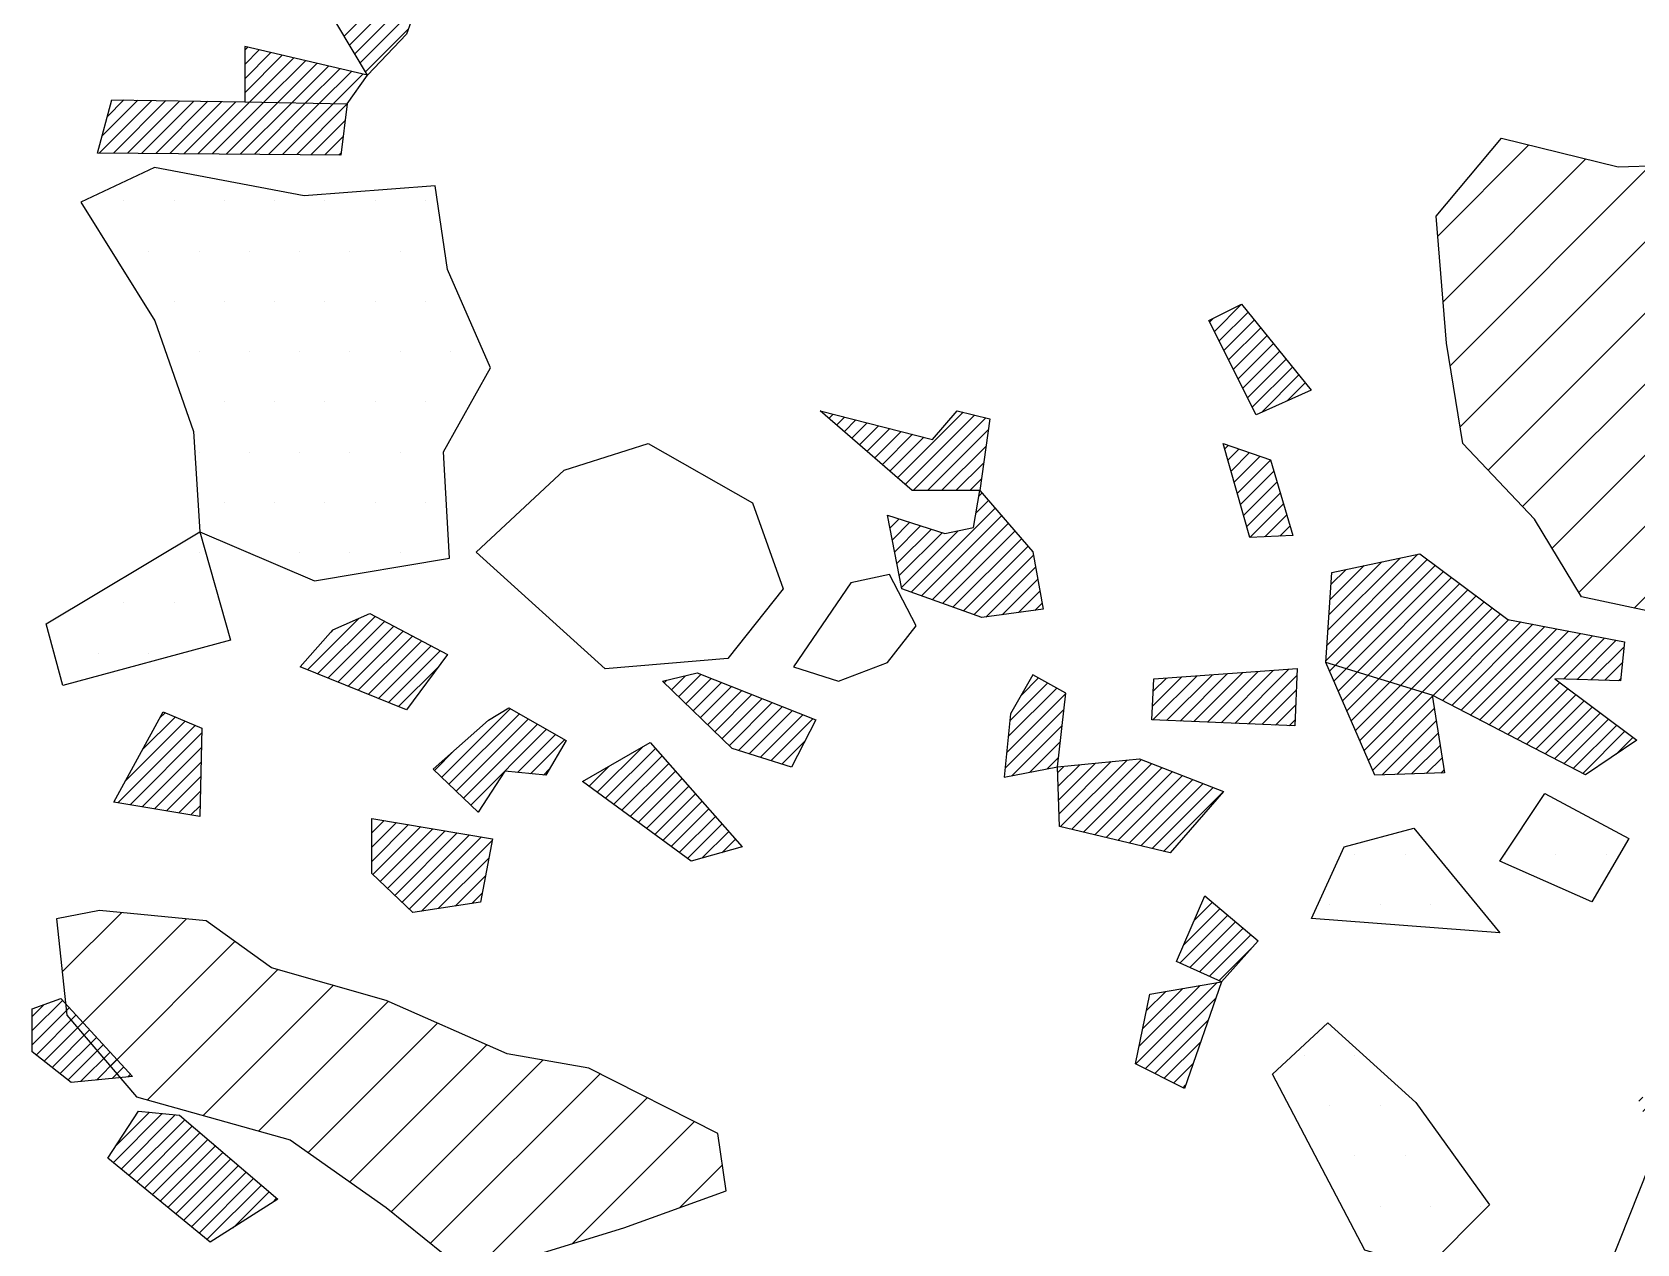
# Model space of a CAD drawing. Header units: metres. Extents: x -8.54 to -4.9, y -14.63 to -11.99.
# Drawn here: x -7.5666 to -7.1674, y -13.3719 to -13.0706 of the extents above; entities that cross this region are included whole.
import ezdxf

# ---------------------------------------------------------------- set-up
doc = ezdxf.new("R2010")
doc.units = ezdxf.units.M
doc.header["$LTSCALE"] = 25
doc.header["$MEASUREMENT"] = 0
doc.layers.get('0').update_dxf_attribs({"linetype": 'CONTINUOUS'})
for name, color, linetype in [('FEUER', 1, 'CONTINUOUS'), ('KNOCHEN', 2, 'CONTINUOUS'), ('KNOCHENSCHRAFF', 2, 'CONTINUOUS'), ('STEINE', 4, 'CONTINUOUS'), ('STEINESCHRAFF', 4, 'CONTINUOUS'), ('TPROFIL', 3, 'CONTINUOUS')]:
    doc.layers.add(name, color=color, linetype=linetype)

# ---------------------------------------------------------------- blocks, each defined once
blk = doc.blocks.new('*X9')
at = {"color": 0}
for p, q in [((-751.367, -1307.507), (-751.292, -1307.431)), ((-751.367, -1307.86), (-751.005, -1307.498)), ((-751.367, -1308.214), (-750.718, -1307.565)), ((-751.367, -1308.567), (-750.432, -1307.632)), ((-751.237, -1308.791), (-750.145, -1307.699)), ((-750.891, -1308.798), (-749.858, -1307.766)), ((-750.544, -1308.805), (-749.572, -1307.832)), ((-750.197, -1308.812), (-749.285, -1307.899)), ((-749.851, -1308.818), (-748.998, -1307.966)), ((-749.504, -1308.825), (-748.711, -1308.033)), ((-749.157, -1308.832), (-748.425, -1308.1)), ((-754.984, -1310.063), (-753.675, -1308.754)), ((-754.92, -1309.646), (-754.023, -1308.749)), ((-754.79, -1309.162), (-754.372, -1308.743)), ((-754.634, -1310.066), (-753.327, -1308.759)), ((-754.283, -1310.069), (-752.978, -1308.764)), ((-753.932, -1310.072), (-752.63, -1308.77)), ((-753.581, -1310.074), (-752.282, -1308.775)), ((-753.231, -1310.077), (-751.933, -1308.78)), ((-752.88, -1310.08), (-751.585, -1308.785)), ((-752.529, -1310.083), (-751.237, -1308.791)), ((-752.179, -1310.086), (-750.891, -1308.798)), ((-751.828, -1310.089), (-750.544, -1308.805)), ((-751.477, -1310.091), (-750.197, -1308.812)), ((-751.126, -1310.094), (-749.851, -1308.818)), ((-750.776, -1310.097), (-749.504, -1308.825)), ((-750.425, -1310.1), (-749.157, -1308.832)), ((-750.074, -1310.103), (-748.823, -1308.851)), ((-749.724, -1310.106), (-748.871, -1309.253)), ((-749.373, -1310.108), (-748.919, -1309.654)), ((-749.022, -1310.111), (-748.967, -1310.056))]:
    blk.add_line(p, q, dxfattribs=at)
blk = doc.blocks.new('*X12')
at = {"color": 0}
for p, q in [((-748.895, -1307.155), (-746.496, -1304.756)), ((-748.762, -1307.376), (-746.696, -1305.31)), ((-748.629, -1307.597), (-746.896, -1305.864)), ((-748.497, -1307.818), (-747.096, -1306.417)), ((-748.364, -1308.039), (-747.296, -1306.971)), ((-749.805, -1322.915), (-748.527, -1321.637)), ((-749.553, -1323.017), (-748.123, -1321.587)), ((-749.301, -1323.118), (-747.892, -1321.709)), ((-749.218, -1321.974), (-749.163, -1321.92)), ((-749.049, -1323.22), (-747.66, -1321.831)), ((-748.797, -1323.322), (-747.428, -1321.953)), ((-748.545, -1323.423), (-747.197, -1322.074)), ((-748.293, -1323.525), (-746.965, -1322.196)), ((-748.042, -1323.626), (-746.733, -1322.318)), ((-747.79, -1323.728), (-746.502, -1322.44)), ((-747.538, -1323.83), (-746.548, -1322.841)), ((-753.485, -1324.12), (-753.348, -1323.984)), ((-746.467, -1325.587), (-744.758, -1323.878)), ((-746.286, -1325.76), (-744.533, -1324.007)), ((-754.523, -1326.219), (-752.602, -1324.298)), ((-754.332, -1325.674), (-752.851, -1324.193)), ((-753.908, -1324.897), (-753.1, -1324.088)), ((-746.105, -1325.932), (-744.308, -1324.135)), ((-745.924, -1326.105), (-744.083, -1324.264)), ((-745.743, -1326.278), (-743.858, -1324.392)), ((-754.22, -1326.27), (-752.434, -1324.483)), ((-753.917, -1326.32), (-752.442, -1324.845)), ((-744.58, -1325.468), (-743.633, -1324.521)), ((-744.258, -1325.5), (-743.408, -1324.65)), ((-753.614, -1326.37), (-752.451, -1325.207)), ((-746.648, -1325.414), (-746.149, -1324.916)), ((-753.311, -1326.421), (-752.459, -1325.569)), ((-743.937, -1325.532), (-743.784, -1325.379)), ((-753.008, -1326.471), (-752.467, -1325.931)), ((-752.705, -1326.522), (-752.476, -1326.293)), ((-745.562, -1326.45), (-745.539, -1326.427)), ((-748.205, -1326.618), (-748.196, -1326.61)), ((-748.205, -1326.971), (-747.894, -1326.661)), ((-748.204, -1327.325), (-747.592, -1326.712)), ((-748.204, -1327.678), (-747.289, -1326.763)), ((-748.179, -1328.007), (-746.987, -1326.814)), ((-747.998, -1328.179), (-746.684, -1326.866)), ((-747.817, -1328.351), (-746.382, -1326.917)), ((-747.635, -1328.523), (-746.08, -1326.968)), ((-747.454, -1328.696), (-745.777, -1327.019)), ((-747.272, -1328.868), (-745.475, -1327.07)), ((-746.968, -1328.917), (-745.208, -1327.157)), ((-746.552, -1328.854), (-745.293, -1327.595)), ((-746.135, -1328.791), (-745.378, -1328.034)), ((-745.718, -1328.727), (-745.462, -1328.472)), ((-756.655, -1331.887), (-755.903, -1331.134)), ((-756.655, -1331.533), (-756.364, -1331.242)), ((-756.655, -1332.24), (-755.733, -1331.318)), ((-756.555, -1332.494), (-755.564, -1331.502)), ((-756.358, -1332.65), (-755.394, -1331.686)), ((-756.16, -1332.806), (-755.225, -1331.87)), ((-755.963, -1332.962), (-755.055, -1332.054)), ((-755.765, -1333.118), (-754.886, -1332.238)), ((-755.449, -1333.155), (-754.716, -1332.422)), ((-755.056, -1333.116), (-754.546, -1332.606)), ((-754.663, -1333.076), (-754.377, -1332.79)), ((-754.27, -1333.037), (-754.207, -1332.974)), ((-754.637, -1335.172), (-753.416, -1333.95)), ((-754.562, -1334.743), (-753.737, -1333.918)), ((-754.443, -1335.331), (-753.094, -1333.982)), ((-754.248, -1335.49), (-752.86, -1334.102)), ((-754.054, -1335.649), (-752.67, -1334.265)), ((-753.86, -1335.809), (-752.479, -1334.428)), ((-753.665, -1335.968), (-752.288, -1334.591)), ((-753.471, -1336.127), (-752.097, -1334.753)), ((-753.277, -1336.286), (-751.907, -1334.916)), ((-753.083, -1336.446), (-751.716, -1335.079)), ((-752.888, -1336.605), (-751.525, -1335.242)), ((-752.694, -1336.764), (-751.334, -1335.405)), ((-752.5, -1336.923), (-751.144, -1335.568)), ((-752.305, -1337.083), (-750.953, -1335.73)), ((-751.658, -1336.789), (-750.762, -1335.893)), ((-750.685, -1336.169), (-750.572, -1336.056))]:
    blk.add_line(p, q, dxfattribs=at)
blk = doc.blocks.new('*X17')
at = {"color": 0}
for p, q in [((-727.248, -1314.5), (-726.57, -1313.822)), ((-727.13, -1314.736), (-726.411, -1314.017)), ((-727.366, -1314.265), (-727.278, -1314.176)), ((-727.012, -1314.972), (-726.253, -1314.212)), ((-726.894, -1315.207), (-726.095, -1314.407)), ((-726.776, -1315.443), (-725.936, -1314.603)), ((-726.658, -1315.678), (-725.778, -1314.798)), ((-726.541, -1315.914), (-725.62, -1314.993)), ((-726.423, -1316.15), (-725.462, -1315.189)), ((-726.305, -1316.385), (-725.304, -1315.384)), ((-726.077, -1316.511), (-725.145, -1315.579)), ((-725.44, -1316.228), (-724.987, -1315.775)), ((-737.026, -1316.5), (-737.01, -1316.484)), ((-736.836, -1316.664), (-736.729, -1316.556)), ((-736.647, -1316.828), (-736.447, -1316.628)), ((-736.457, -1316.992), (-736.165, -1316.699)), ((-736.268, -1317.156), (-735.883, -1316.771)), ((-736.078, -1317.32), (-735.601, -1316.843)), ((-735.131, -1318.141), (-733.499, -1316.508)), ((-734.942, -1318.305), (-733.216, -1316.579)), ((-734.741, -1318.458), (-732.933, -1316.65)), ((-735.889, -1317.484), (-735.319, -1316.914)), ((-735.7, -1317.648), (-735.037, -1316.986)), ((-735.51, -1317.813), (-734.755, -1317.058)), ((-735.321, -1317.977), (-734.473, -1317.129)), ((-734.387, -1318.458), (-732.868, -1316.939)), ((-734.034, -1318.457), (-732.927, -1317.351)), ((-726.987, -1317.422), (-726.895, -1317.33)), ((-726.909, -1317.697), (-726.633, -1317.421)), ((-726.831, -1317.973), (-726.371, -1317.512)), ((-726.753, -1318.248), (-726.108, -1317.603)), ((-733.68, -1318.457), (-732.986, -1317.763)), ((-726.675, -1318.524), (-725.852, -1317.701)), ((-726.598, -1318.799), (-725.771, -1317.973)), ((-733.326, -1318.457), (-733.045, -1318.176)), ((-726.52, -1319.075), (-725.69, -1318.246)), ((-726.442, -1319.351), (-725.609, -1318.518)), ((-726.364, -1319.626), (-725.528, -1318.79)), ((-725.992, -1319.608), (-725.447, -1319.063)), ((-725.621, -1319.591), (-725.366, -1319.335))]:
    blk.add_line(p, q, dxfattribs=at)
blk = doc.blocks.new('*X18')
at = {"color": 0}
for p, q in [((-733.178, -1319.016), (-732.869, -1318.707)), ((-733.107, -1318.592), (-733.033, -1318.517)), ((-735.372, -1319.089), (-735.358, -1319.075)), ((-735.314, -1319.385), (-735.09, -1319.161)), ((-735.257, -1319.681), (-734.823, -1319.246)), ((-734.792, -1320.983), (-732.704, -1318.896)), ((-734.532, -1321.077), (-732.54, -1319.085)), ((-734.271, -1321.17), (-732.376, -1319.275)), ((-735.199, -1319.977), (-734.555, -1319.332)), ((-735.142, -1320.272), (-734.287, -1319.418)), ((-735.084, -1320.568), (-734.02, -1319.504)), ((-735.026, -1320.864), (-733.617, -1319.455)), ((-734.011, -1321.263), (-732.212, -1319.464)), ((-733.751, -1321.357), (-732.048, -1319.653)), ((-733.491, -1321.45), (-731.883, -1319.843)), ((-733.23, -1321.543), (-731.747, -1320.06)), ((-732.934, -1321.601), (-731.693, -1320.36)), ((-732.526, -1321.546), (-731.64, -1320.66)), ((-732.118, -1321.492), (-731.586, -1320.96)), ((-731.71, -1321.437), (-731.533, -1321.26)), ((-740.933, -1323.236), (-740.867, -1323.169)), ((-740.754, -1323.41), (-740.404, -1323.06)), ((-740.574, -1323.584), (-740.018, -1323.027)), ((-740.395, -1323.758), (-739.765, -1323.128)), ((-740.215, -1323.932), (-739.511, -1323.228)), ((-732.337, -1324.185), (-731.396, -1323.244)), ((-732.055, -1323.55), (-731.622, -1323.117)), ((-728.789, -1323.82), (-728.06, -1323.09)), ((-728.776, -1324.16), (-727.679, -1323.063)), ((-728.771, -1323.448), (-728.441, -1323.118)), ((-728.437, -1324.174), (-727.298, -1323.036)), ((-728.098, -1324.189), (-726.917, -1323.008)), ((-727.759, -1324.203), (-726.536, -1322.981)), ((-727.419, -1324.218), (-726.156, -1322.954)), ((-727.08, -1324.232), (-725.775, -1322.926)), ((-726.741, -1324.246), (-725.394, -1322.899)), ((-726.402, -1324.261), (-725.198, -1323.056)), ((-740.036, -1324.106), (-739.258, -1323.328)), ((-739.857, -1324.28), (-739.005, -1323.429)), ((-739.677, -1324.454), (-738.752, -1323.529)), ((-739.498, -1324.628), (-738.498, -1323.629)), ((-732.412, -1324.968), (-730.945, -1323.501)), ((-732.374, -1324.576), (-731.169, -1323.371)), ((-726.063, -1324.275), (-725.211, -1323.423)), ((-739.318, -1324.803), (-738.245, -1323.73)), ((-739.086, -1324.924), (-737.992, -1323.83)), ((-738.816, -1325.007), (-737.739, -1323.93)), ((-738.546, -1325.091), (-737.486, -1324.031)), ((-732.45, -1325.359), (-730.989, -1323.898)), ((-725.724, -1324.29), (-725.224, -1323.789)), ((-738.276, -1325.175), (-737.232, -1324.131)), ((-732.287, -1325.55), (-731.033, -1324.296)), ((-725.385, -1324.304), (-725.237, -1324.156)), ((-742.596, -1325.959), (-741.466, -1324.829)), ((-742.392, -1326.108), (-741.152, -1324.868)), ((-738.006, -1325.258), (-737.426, -1324.678)), ((-731.849, -1325.465), (-731.077, -1324.694)), ((-742.188, -1326.258), (-740.986, -1325.056)), ((-741.984, -1326.408), (-740.82, -1325.244)), ((-731.411, -1325.381), (-731.122, -1325.091)), ((-731.119, -1326.15), (-730.205, -1325.236)), ((-731.108, -1326.492), (-729.812, -1325.196)), ((-731.075, -1326.812), (-729.419, -1325.157)), ((-730.79, -1326.881), (-729.056, -1325.147)), ((-730.505, -1326.949), (-728.802, -1325.247)), ((-742.799, -1325.809), (-742.3, -1325.31)), ((-741.781, -1326.558), (-740.654, -1325.432)), ((-741.577, -1326.708), (-740.489, -1325.619)), ((-731.143, -1325.467), (-730.991, -1325.315)), ((-731.131, -1325.808), (-730.598, -1325.275)), ((-730.22, -1327.018), (-728.548, -1325.346)), ((-729.935, -1327.086), (-728.293, -1325.445)), ((-729.65, -1327.155), (-728.039, -1325.544)), ((-729.365, -1327.223), (-727.785, -1325.643)), ((-741.373, -1326.858), (-740.323, -1325.807)), ((-741.169, -1327.007), (-740.157, -1325.995)), ((-729.079, -1327.292), (-727.53, -1325.743)), ((-728.794, -1327.36), (-727.276, -1325.842)), ((-728.509, -1327.429), (-727.043, -1325.962)), ((-740.966, -1327.157), (-739.991, -1326.183)), ((-740.762, -1327.307), (-739.825, -1326.371)), ((-740.558, -1327.457), (-739.66, -1326.558)), ((-740.355, -1327.607), (-739.494, -1326.746)), ((-739.995, -1327.601), (-739.328, -1326.934)), ((-739.503, -1327.463), (-739.162, -1327.122)), ((-739.012, -1327.325), (-738.997, -1327.309)), ((-728.018, -1329.766), (-727.106, -1328.854)), ((-727.744, -1329.138), (-727.298, -1328.692)), ((-728.105, -1330.207), (-726.915, -1329.016)), ((-727.862, -1330.317), (-726.723, -1329.178)), ((-727.619, -1330.427), (-726.531, -1329.34)), ((-727.376, -1330.538), (-726.34, -1329.502)), ((-727.133, -1330.648), (-726.299, -1329.814)), ((-729.202, -1332.717), (-727.178, -1330.693)), ((-729.123, -1332.285), (-727.604, -1330.767)), ((-729.032, -1331.84), (-728.031, -1330.84)), ((-728.966, -1332.835), (-727.214, -1331.083)), ((-728.94, -1331.395), (-728.458, -1330.913)), ((-728.73, -1332.953), (-727.401, -1331.624)), ((-728.494, -1333.071), (-727.588, -1332.164)), ((-728.259, -1333.188), (-727.775, -1332.705)), ((-728.023, -1333.306), (-727.962, -1333.245))]:
    blk.add_line(p, q, dxfattribs=at)
blk = doc.blocks.new('*X19')
at = {"color": 0}
for p, q in [((-724.45, -1322.309), (-722.183, -1320.042)), ((-698.249, -1321.917), (-696.402, -1320.071)), ((-698.006, -1321.321), (-696.472, -1319.786)), ((-724.476, -1322.688), (-721.955, -1320.168)), ((-724.424, -1321.93), (-722.63, -1320.136)), ((-724.399, -1321.55), (-723.078, -1320.229)), ((-724.373, -1321.171), (-723.525, -1320.323)), ((-724.347, -1320.792), (-723.972, -1320.417)), ((-724.239, -1322.805), (-721.753, -1320.318)), ((-723.969, -1322.888), (-721.55, -1320.469)), ((-698.294, -1322.316), (-696.333, -1320.355)), ((-723.698, -1322.971), (-721.347, -1320.62)), ((-723.428, -1323.054), (-721.144, -1320.771)), ((-698.276, -1322.651), (-696.264, -1320.639)), ((-697.764, -1320.725), (-697.667, -1320.628)), ((-723.158, -1323.138), (-720.942, -1320.922)), ((-722.887, -1323.221), (-720.739, -1321.072)), ((-722.617, -1323.304), (-720.536, -1321.223)), ((-698.258, -1322.986), (-696.195, -1320.923)), ((-698.239, -1323.322), (-696.125, -1321.208)), ((-722.346, -1323.387), (-720.333, -1321.374)), ((-722.076, -1323.47), (-720.13, -1321.525)), ((-721.809, -1323.557), (-719.919, -1321.666)), ((-698.221, -1323.657), (-696.056, -1321.492)), ((-698.189, -1323.978), (-695.878, -1321.667)), ((-721.576, -1323.678), (-719.622, -1321.724)), ((-721.344, -1323.799), (-719.326, -1321.781)), ((-721.111, -1323.919), (-719.029, -1321.838)), ((-720.878, -1324.04), (-718.733, -1321.895)), ((-720.646, -1324.161), (-718.436, -1321.952)), ((-720.413, -1324.282), (-718.14, -1322.009)), ((-720.18, -1324.403), (-717.844, -1322.066)), ((-698.071, -1324.214), (-695.556, -1321.699)), ((-697.953, -1324.45), (-695.235, -1321.732)), ((-697.835, -1324.685), (-694.913, -1321.764)), ((-697.717, -1324.921), (-694.592, -1321.796)), ((-697.599, -1325.157), (-694.471, -1322.029)), ((-718.567, -1323.144), (-717.547, -1322.123)), ((-718.224, -1323.154), (-717.251, -1322.18)), ((-717.881, -1323.165), (-717.058, -1322.341)), ((-697.482, -1325.392), (-694.445, -1322.356)), ((-724.384, -1322.949), (-724.239, -1322.805)), ((-717.538, -1323.175), (-717.099, -1322.736)), ((-697.364, -1325.628), (-694.419, -1322.683)), ((-724.276, -1323.196), (-723.969, -1322.888)), ((-724.169, -1323.442), (-723.698, -1322.971)), ((-724.061, -1323.688), (-723.428, -1323.054)), ((-723.954, -1323.934), (-723.158, -1323.138)), ((-723.846, -1324.18), (-722.887, -1323.221)), ((-719.948, -1324.524), (-718.653, -1323.229)), ((-717.195, -1323.186), (-717.141, -1323.131)), ((-695.054, -1323.672), (-694.392, -1323.01)), ((-723.739, -1324.426), (-722.617, -1323.304)), ((-723.631, -1324.672), (-722.346, -1323.387)), ((-723.524, -1324.918), (-722.076, -1323.47)), ((-723.416, -1325.164), (-721.826, -1323.574)), ((-719.715, -1324.645), (-718.451, -1323.381)), ((-719.482, -1324.766), (-718.249, -1323.532)), ((-723.309, -1325.41), (-721.778, -1323.879)), ((-719.25, -1324.887), (-718.047, -1323.684)), ((-719.017, -1325.007), (-717.845, -1323.835)), ((-718.784, -1325.128), (-717.643, -1323.987)), ((-697.268, -1325.886), (-695.305, -1323.923)), ((-723.071, -1325.526), (-721.73, -1324.185)), ((-718.552, -1325.249), (-717.44, -1324.138)), ((-718.319, -1325.37), (-717.238, -1324.29)), ((-718.086, -1325.491), (-717.036, -1324.441)), ((-697.211, -1326.183), (-695.334, -1324.305)), ((-722.707, -1325.515), (-721.681, -1324.49)), ((-722.342, -1325.504), (-721.633, -1324.795)), ((-717.261, -1325.019), (-716.834, -1324.592)), ((-697.155, -1326.48), (-695.362, -1324.687)), ((-721.978, -1325.494), (-721.585, -1325.1)), ((-697.098, -1326.777), (-695.39, -1325.069)), ((-721.614, -1325.483), (-721.537, -1325.406)), ((-696.648, -1326.68), (-695.396, -1325.428)), ((-696.076, -1326.461), (-695.377, -1325.763)), ((-714.189, -1327.957), (-712.646, -1326.415)), ((-713.992, -1327.407), (-712.913, -1326.328)), ((-695.503, -1326.242), (-695.358, -1326.098)), ((-713.939, -1328.062), (-712.38, -1326.502)), ((-713.69, -1328.166), (-712.114, -1326.589)), ((-713.441, -1328.27), (-711.847, -1326.677)), ((-713.191, -1328.374), (-711.581, -1326.764)), ((-712.942, -1328.478), (-711.315, -1326.851)), ((-712.692, -1328.582), (-711.048, -1326.938)), ((-712.443, -1328.686), (-710.782, -1327.026)), ((-712.193, -1328.791), (-710.516, -1327.113)), ((-711.944, -1328.895), (-710.249, -1327.2)), ((-711.695, -1328.999), (-709.983, -1327.287)), ((-711.445, -1329.103), (-710.222, -1327.88)), ((-711.196, -1329.207), (-710.634, -1328.645)), ((-713.327, -1329.571), (-713.313, -1329.557)), ((-713.366, -1330.317), (-712.825, -1329.776)), ((-713.347, -1329.944), (-713.069, -1329.666)), ((-713.277, -1330.581), (-712.581, -1329.886)), ((-713.061, -1330.719), (-712.338, -1329.995)), ((-712.845, -1330.856), (-712.094, -1330.105)), ((-712.629, -1330.994), (-711.85, -1330.215)), ((-712.413, -1331.131), (-711.606, -1330.324)), ((-712.197, -1331.269), (-711.362, -1330.434)), ((-711.981, -1331.406), (-711.118, -1330.544)), ((-711.764, -1331.544), (-710.874, -1330.653)), ((-711.245, -1331.377), (-710.63, -1330.763)), ((-692.744, -1330.908), (-692.632, -1330.796)), ((-710.584, -1331.071), (-710.386, -1330.873)), ((-693.216, -1332.794), (-691.63, -1331.208)), ((-693.159, -1332.383), (-691.88, -1331.105)), ((-693.02, -1331.891), (-692.131, -1331.002)), ((-692.882, -1331.4), (-692.382, -1330.899)), ((-705.575, -1332.072), (-705.102, -1331.599)), ((-693.439, -1334.431), (-690.627, -1331.619)), ((-693.383, -1334.022), (-690.878, -1331.516)), ((-693.328, -1333.613), (-691.128, -1331.413)), ((-693.272, -1333.204), (-691.379, -1331.311)), ((-705.729, -1332.933), (-704.652, -1331.856)), ((-705.707, -1332.558), (-704.814, -1331.664)), ((-705.57, -1333.128), (-704.49, -1332.047)), ((-693.352, -1334.698), (-690.376, -1331.722)), ((-693.12, -1334.82), (-690.125, -1331.825)), ((-692.889, -1334.942), (-689.875, -1331.928)), ((-705.412, -1333.323), (-704.328, -1332.239)), ((-705.253, -1333.518), (-704.166, -1332.43)), ((-705.422, -1334.393), (-703.841, -1332.813)), ((-705.177, -1333.795), (-704.004, -1332.621)), ((-692.658, -1335.064), (-690.078, -1332.485)), ((-705.553, -1334.878), (-703.679, -1333.004)), ((-705.455, -1335.134), (-703.517, -1333.196)), ((-691.71, -1334.47), (-690.325, -1333.085)), ((-716.691, -1333.642), (-716.592, -1333.543)), ((-716.593, -1333.897), (-716.281, -1333.585)), ((-716.495, -1334.153), (-715.969, -1333.627)), ((-705.358, -1335.39), (-703.355, -1333.387)), ((-705.26, -1335.646), (-703.154, -1333.54)), ((-705.122, -1335.861), (-702.866, -1333.605)), ((-716.398, -1334.409), (-715.658, -1333.669)), ((-716.3, -1334.665), (-715.346, -1333.711)), ((-716.202, -1334.921), (-715.034, -1333.753)), ((-716.104, -1335.176), (-714.793, -1333.865)), ((-704.76, -1335.853), (-702.578, -1333.67)), ((-704.399, -1335.845), (-702.289, -1333.736)), ((-704.037, -1335.837), (-702.001, -1333.801)), ((-703.675, -1335.829), (-701.713, -1333.867)), ((-703.314, -1335.821), (-701.425, -1333.932)), ((-702.952, -1335.813), (-701.137, -1333.997)), ((-716.007, -1335.432), (-714.649, -1334.075)), ((-715.909, -1335.688), (-714.506, -1334.285)), ((-702.609, -1335.823), (-700.849, -1334.063)), ((-702.274, -1335.842), (-700.561, -1334.128)), ((-701.939, -1335.861), (-700.272, -1334.194)), ((-701.605, -1335.879), (-699.984, -1334.259)), ((-701.27, -1335.898), (-699.695, -1334.324)), ((-700.935, -1335.917), (-699.406, -1334.388)), ((-700.6, -1335.936), (-699.117, -1334.452)), ((-715.811, -1335.944), (-714.362, -1334.495)), ((-715.713, -1336.2), (-714.219, -1334.705)), ((-700.265, -1335.954), (-698.827, -1334.516)), ((-699.931, -1335.973), (-698.538, -1334.58)), ((-699.596, -1335.992), (-698.249, -1334.645)), ((-699.261, -1336.011), (-697.959, -1334.709)), ((-698.926, -1336.029), (-697.67, -1334.773)), ((-698.591, -1336.048), (-697.38, -1334.837)), ((-696.917, -1336.142), (-695.624, -1334.849)), ((-698.257, -1336.067), (-697.091, -1334.901)), ((-697.922, -1336.086), (-696.802, -1334.966)), ((-697.587, -1336.104), (-696.512, -1335.03)), ((-697.252, -1336.123), (-696.223, -1335.094)), ((-696.583, -1336.161), (-695.605, -1335.183)), ((-696.248, -1336.18), (-695.605, -1335.537)), ((-695.913, -1336.198), (-695.605, -1335.89))]:
    blk.add_line(p, q, dxfattribs=at)
blk = doc.blocks.new('*X30')
at = {"color": 0}
for p, q in [((-721.693, -1312.127), (-719.427, -1309.862)), ((-721.56, -1313.762), (-718.008, -1310.21)), ((-721.384, -1315.354), (-716.412, -1310.381)), ((-721.136, -1316.873), (-714.583, -1310.321)), ((-720.441, -1317.946), (-713.799, -1311.304)), ((-719.581, -1318.854), (-712.838, -1312.111)), ((-718.848, -1319.889), (-711.666, -1312.707)), ((-718.181, -1320.99), (-710.654, -1313.462)), ((-716.804, -1321.381), (-710.442, -1315.019))]:
    blk.add_line(p, q, dxfattribs=at)
blk = doc.blocks.new('*X31')
at = {"color": 0}
for p, q in [((-755.904, -1330.428), (-754.43, -1328.954)), ((-755.522, -1331.814), (-752.817, -1329.109)), ((-754.709, -1332.769), (-751.611, -1329.671)), ((-753.784, -1333.611), (-750.543, -1330.37)), ((-752.402, -1333.998), (-749.168, -1330.763)), ((-751.021, -1334.384), (-747.798, -1331.161)), ((-749.788, -1334.919), (-746.571, -1331.702)), ((-748.749, -1335.648), (-745.343, -1332.242)), ((-747.719, -1336.385), (-743.952, -1332.618)), ((-746.742, -1337.176), (-742.526, -1332.96)), ((-745.585, -1337.787), (-741.354, -1333.556)), ((-743.21, -1337.18), (-740.181, -1334.151)), ((-740.553, -1336.29), (-739.486, -1335.224))]:
    blk.add_line(p, q, dxfattribs=at)
blk = doc.blocks.new('*X36')
at = {"color": 0}
for p, q in [((-754.375, -1311.25), (-754.375, -1311.25)), ((-753.125, -1311.25), (-753.125, -1311.25)), ((-751.875, -1311.25), (-751.875, -1311.25)), ((-750.625, -1311.25), (-750.625, -1311.25)), ((-749.375, -1311.25), (-749.375, -1311.25)), ((-748.125, -1311.25), (-748.125, -1311.25)), ((-746.875, -1311.25), (-746.875, -1311.25)), ((-753.75, -1312.5), (-753.75, -1312.5)), ((-752.5, -1312.5), (-752.5, -1312.5)), ((-751.25, -1312.5), (-751.25, -1312.5)), ((-750, -1312.5), (-750, -1312.5)), ((-748.75, -1312.5), (-748.75, -1312.5)), ((-747.5, -1312.5), (-747.5, -1312.5)), ((-753.125, -1313.75), (-753.125, -1313.75)), ((-751.875, -1313.75), (-751.875, -1313.75)), ((-750.625, -1313.75), (-750.625, -1313.75)), ((-749.375, -1313.75), (-749.375, -1313.75)), ((-748.125, -1313.75), (-748.125, -1313.75)), ((-746.875, -1313.75), (-746.875, -1313.75)), ((-752.5, -1315), (-752.5, -1315)), ((-751.25, -1315), (-751.25, -1315)), ((-750, -1315), (-750, -1315)), ((-748.75, -1315), (-748.75, -1315)), ((-747.5, -1315), (-747.5, -1315)), ((-746.25, -1315), (-746.25, -1315)), ((-751.875, -1316.25), (-751.875, -1316.25)), ((-750.625, -1316.25), (-750.625, -1316.25)), ((-749.375, -1316.25), (-749.375, -1316.25)), ((-748.125, -1316.25), (-748.125, -1316.25)), ((-746.875, -1316.25), (-746.875, -1316.25)), ((-752.5, -1317.5), (-752.5, -1317.5)), ((-751.25, -1317.5), (-751.25, -1317.5)), ((-750, -1317.5), (-750, -1317.5)), ((-748.75, -1317.5), (-748.75, -1317.5)), ((-747.5, -1317.5), (-747.5, -1317.5)), ((-751.875, -1318.75), (-751.875, -1318.75)), ((-750.625, -1318.75), (-750.625, -1318.75)), ((-749.375, -1318.75), (-749.375, -1318.75)), ((-748.125, -1318.75), (-748.125, -1318.75)), ((-746.875, -1318.75), (-746.875, -1318.75)), ((-752.5, -1320), (-752.5, -1320)), ((-751.25, -1320), (-751.25, -1320)), ((-750, -1320), (-750, -1320)), ((-748.75, -1320), (-748.75, -1320)), ((-747.5, -1320), (-747.5, -1320)), ((-754.375, -1321.25), (-754.375, -1321.25)), ((-753.125, -1321.25), (-753.125, -1321.25)), ((-755, -1322.5), (-755, -1322.5)), ((-753.75, -1322.5), (-753.75, -1322.5))]:
    blk.add_line(p, q, dxfattribs=at)
blk = doc.blocks.new('*X37')
at = {"color": 0}
for p, q in [((-723.75, -1327.5), (-723.75, -1327.5)), ((-722.5, -1327.5), (-722.5, -1327.5)), ((-720, -1327.5), (-720, -1327.5)), ((-718.75, -1327.5), (-718.75, -1327.5)), ((-717.5, -1327.5), (-717.5, -1327.5)), ((-724.375, -1328.75), (-724.375, -1328.75)), ((-723.125, -1328.75), (-723.125, -1328.75)), ((-721.875, -1328.75), (-721.875, -1328.75)), ((-725, -1332.5), (-725, -1332.5)), ((-723.75, -1332.5), (-723.75, -1332.5)), ((-724.375, -1333.75), (-724.375, -1333.75)), ((-723.125, -1333.75), (-723.125, -1333.75)), ((-723.75, -1335), (-723.75, -1335)), ((-722.5, -1335), (-722.5, -1335)), ((-723.125, -1336.25), (-723.125, -1336.25)), ((-721.875, -1336.25), (-721.875, -1336.25)), ((-720.625, -1336.25), (-720.625, -1336.25))]:
    blk.add_line(p, q, dxfattribs=at)

msp = doc.modelspace()

# ---------------------------------------------------------------- linework, layer by layer
at = {"layer": 'KNOCHEN'}
for points in [[(-7.49076, -13.06853), (-7.49891, -13.06497), (-7.49433, -13.04664), (-7.48415, -13.03543), (-7.4648, -13.04714), (-7.47345, -13.07107), (-7.48312, -13.08126), (-7.49076, -13.06853)], [(-7.48312, -13.08126), (-7.51367, -13.07414), (-7.51367, -13.08789), (-7.48821, -13.08839), (-7.48312, -13.08126)], [(-7.48821, -13.08839), (-7.48973, -13.10112), (-7.55032, -13.10063), (-7.54676, -13.08739), (-7.51367, -13.08789)], [(-7.27384, -13.14229), (-7.26569, -13.13822), (-7.24837, -13.1596), (-7.26212, -13.16571), (-7.27384, -13.14229)], [(-7.37057, -13.16473), (-7.34256, -13.17185), (-7.33646, -13.16472), (-7.32831, -13.16675), (-7.33085, -13.18457), (-7.34765, -13.18458), (-7.37057, -13.16473)], [(-7.25855, -13.17691), (-7.25294, -13.19575), (-7.26364, -13.19626), (-7.27026, -13.17284), (-7.25855, -13.17691)], [(-7.35376, -13.19069), (-7.3395, -13.19527), (-7.33237, -13.19374), (-7.33085, -13.18457), (-7.31761, -13.19984), (-7.31506, -13.2141), (-7.33033, -13.21614), (-7.35019, -13.20902), (-7.35376, -13.19069)], [(-7.24479, -13.22732), (-7.24327, -13.20491), (-7.22137, -13.20032), (-7.19948, -13.21661), (-7.17045, -13.2222), (-7.17147, -13.23188), (-7.18776, -13.23137), (-7.16739, -13.24664), (-7.18012, -13.2553), (-7.21831, -13.23545), (-7.24479, -13.22732)], [(-7.48257, -13.21517), (-7.46322, -13.22535), (-7.4734, -13.2391), (-7.49988, -13.22841), (-7.49173, -13.21924), (-7.48257, -13.21517)], [(-7.21831, -13.23545), (-7.21525, -13.2548), (-7.23256, -13.25532), (-7.24479, -13.22732)], [(-7.4011, -13.22991), (-7.37157, -13.24161), (-7.37767, -13.25332), (-7.39244, -13.24875), (-7.40976, -13.23195), (-7.4011, -13.22991)], [(-7.31148, -13.2533), (-7.30945, -13.23497), (-7.3176, -13.23039), (-7.32319, -13.24007), (-7.32472, -13.25585), (-7.31148, -13.2533)], [(-7.25192, -13.22884), (-7.25242, -13.2431), (-7.28806, -13.24158), (-7.28756, -13.2314), (-7.25192, -13.22884)], [(-7.53399, -13.23962), (-7.52431, -13.24369), (-7.52482, -13.26559), (-7.5462, -13.26203), (-7.53399, -13.23962)], [(-7.44794, -13.23858), (-7.43368, -13.24672), (-7.43877, -13.25538), (-7.44895, -13.25436), (-7.45557, -13.26455), (-7.46678, -13.25386), (-7.45303, -13.24164), (-7.44794, -13.23858)], [(-7.41281, -13.24722), (-7.38989, -13.27318), (-7.40261, -13.27675), (-7.42961, -13.2569), (-7.41281, -13.24722)], [(-7.31148, -13.2533), (-7.29111, -13.25126), (-7.27024, -13.2594), (-7.28347, -13.27468), (-7.31097, -13.26807), (-7.31148, -13.2533)], [(-7.48205, -13.26608), (-7.452, -13.27117), (-7.45505, -13.28695), (-7.47186, -13.2895), (-7.48204, -13.27983), (-7.48205, -13.26608)], [(-7.27481, -13.28537), (-7.26157, -13.29657), (-7.27073, -13.30675), (-7.28193, -13.30166), (-7.27481, -13.28537)], [(-7.28855, -13.30981), (-7.27073, -13.30675), (-7.27989, -13.33323), (-7.29211, -13.32713), (-7.28855, -13.30981)], [(-7.55943, -13.31091), (-7.5416, -13.33026), (-7.55687, -13.33179), (-7.56655, -13.32415), (-7.56655, -13.31346), (-7.55943, -13.31091)]]:
    msp.add_lwpolyline(points, dxfattribs=at)
msp.add_lwpolyline([(-7.52989, -13.33993), (-7.50544, -13.3608), (-7.52224, -13.37149), (-7.5477, -13.35063), (-7.54007, -13.33891)], close=True, dxfattribs=at)
at = {"layer": 'STEINE'}
for points in [[(-7.21733, -13.11631), (-7.20104, -13.09696), (-7.17201, -13.10408), (-7.14096, -13.10305), (-7.13688, -13.11679), (-7.10683, -13.13206), (-7.10479, -13.14988), (-7.089, -13.16311), (-7.08696, -13.19621), (-7.08644, -13.21403), (-7.15976, -13.21558), (-7.18115, -13.211), (-7.19286, -13.19166), (-7.21069, -13.17282), (-7.21477, -13.14788), (-7.21733, -13.11631)], [(-7.46272, -13.20141), (-7.46425, -13.17494), (-7.45255, -13.15406), (-7.46325, -13.12962), (-7.46631, -13.10875), (-7.4989, -13.1113), (-7.53607, -13.10419), (-7.55439, -13.11285), (-7.53606, -13.14237), (-7.52637, -13.16987), (-7.52484, -13.19481), (-7.49632, -13.20703), (-7.46272, -13.20141)], [(-7.4561, -13.19988), (-7.43421, -13.17951), (-7.41334, -13.17289), (-7.38737, -13.18764), (-7.37972, -13.20903), (-7.39346, -13.22634), (-7.42401, -13.2289), (-7.4561, -13.19988)], [(-7.52484, -13.19481), (-7.51719, -13.2218), (-7.55894, -13.23301), (-7.56302, -13.21774), (-7.52484, -13.19481)], [(-7.34662, -13.21818), (-7.35325, -13.20545), (-7.36292, -13.20749), (-7.37717, -13.22837), (-7.36597, -13.23193), (-7.35375, -13.22735), (-7.34662, -13.21818)], [(-7.1903, -13.25989), (-7.16942, -13.27108), (-7.17858, -13.28687), (-7.20149, -13.27669), (-7.1903, -13.25989)], [(-7.24833, -13.29096), (-7.24019, -13.27314), (-7.22288, -13.26855), (-7.20149, -13.29451), (-7.24833, -13.29096)], [(-7.45095, -13.37758), (-7.41939, -13.3679), (-7.39393, -13.35873), (-7.39597, -13.34447), (-7.42806, -13.32819), (-7.44842, -13.32463), (-7.47847, -13.3114), (-7.50698, -13.30326), (-7.52328, -13.29155), (-7.54976, -13.28902), (-7.56045, -13.29106), (-7.5579, -13.31499), (-7.54058, -13.33535), (-7.50239, -13.34603), (-7.47845, -13.36282), (-7.45961, -13.37809), (-7.45095, -13.37758)], [(-7.24425, -13.31693), (-7.22235, -13.33678), (-7.20401, -13.36223), (-7.21979, -13.37802), (-7.23507, -13.37344), (-7.25799, -13.32966), (-7.24425, -13.31693)]]:
    msp.add_lwpolyline(points, dxfattribs=at)
at = {"layer": 'TPROFIL'}
msp.add_lwpolyline([(-7.3322, -13.7752), (-6.62246, -11.98884)], dxfattribs=at)

# ---------------------------------------------------------------- block references
at = {"layer": 'FEUER', "xscale": 0.01, "yscale": 0.01, "zscale": 0.01}
for name in ['*X30', '*X31']:
    msp.add_blockref(name, (0, 0), dxfattribs=at)
at = {"layer": 'KNOCHENSCHRAFF', "xscale": 0.01, "yscale": 0.01, "zscale": 0.01}
for name in ['*X17', '*X12', '*X9', '*X18', '*X19']:
    msp.add_blockref(name, (0, 0), dxfattribs=at)
at = {"layer": 'STEINESCHRAFF', "xscale": 0.01, "yscale": 0.01, "zscale": 0.01}
for name in ['*X36', '*X37']:
    msp.add_blockref(name, (0, 0), dxfattribs=at)

doc.saveas('drawing.dxf')
